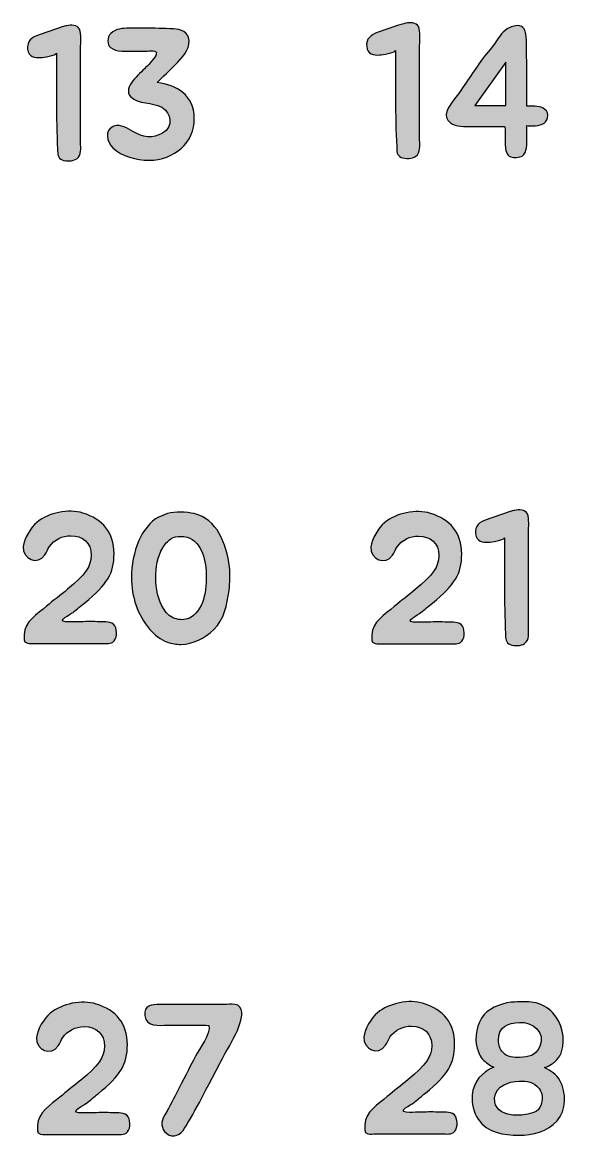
# Model space of a CAD drawing. Header units: millimetres. Extents: x 28 to 183, y 96 to 201.
# Drawn here: x 105.03 to 119.55, y 97.26 to 127.05 of the extents above; entities that cross this region are included whole.
import ezdxf

# ---------------------------------------------------------------- set-up
doc = ezdxf.new("R2010")
doc.units = ezdxf.units.MM
doc.header["$MEASUREMENT"] = 0
doc.layers.add('Layer 1', color=7, linetype='Continuous', lineweight=0)

# ---------------------------------------------------------------- blocks, each defined once
blk = doc.blocks.new('Block_0')
at = {"layer": 'Layer 1', "true_color": 0x010101, "transparency": 33554687}
h = blk.add_hatch(color=18, dxfattribs=at)
h.dxf.hatch_style = 2
edge = h.paths.add_edge_path()
edge.add_spline(control_points=[(106.219, 126.955), (106.318, 126.98), (106.501, 126.98), (106.555, 126.866), (106.61, 126.732), (106.585, 126.5), (106.585, 126.357), (106.585, 126.357), (106.585, 123.832), (106.585, 123.832), (106.585, 123.693), (106.62, 123.506), (106.481, 123.407), (106.387, 123.333), (106.204, 123.338), (106.096, 123.377), (105.977, 123.417), (105.972, 123.55), (105.972, 123.659), (105.928, 124.524), (105.943, 125.344), (105.943, 126.224), (105.923, 126.164), (105.582, 126.11), (105.527, 126.11), (105.354, 126.09), (105.192, 126.13), (105.172, 126.332), (105.147, 126.54), (105.285, 126.653), (105.478, 126.713), (105.686, 126.782), (105.888, 126.866), (106.096, 126.925), (106.14, 126.935), (106.18, 126.95), (106.219, 126.955)], knot_values=[0, 0, 0, 0, 1, 1, 1, 2, 2, 2, 3, 3, 3, 4, 4, 4, 5, 5, 5, 6, 6, 6, 7, 7, 7, 8, 8, 8, 9, 9, 9, 10, 10, 10, 11, 11, 11, 12, 12, 12, 12], degree=3, periodic=0)
h = blk.add_hatch(color=18, dxfattribs=at)
h.dxf.hatch_style = 2
edge = h.paths.add_edge_path()
edge.add_spline(control_points=[(107.315, 126.555), (107.32, 126.629), (107.335, 126.703), (107.389, 126.752), (107.538, 126.886), (107.696, 126.881), (107.888, 126.891), (108.036, 126.896), (108.145, 126.891), (108.293, 126.891), (108.526, 126.891), (108.817, 126.881), (109.059, 126.871), (109.257, 126.861), (109.47, 126.792), (109.48, 126.564), (109.494, 126.303), (109.277, 126.08), (109.119, 125.922), (108.976, 125.774), (108.768, 125.586), (108.625, 125.438), (109.143, 125.369), (109.618, 125.112), (109.618, 124.479), (109.618, 123.847), (109.104, 123.367), (108.397, 123.367), (108.091, 123.367), (107.676, 123.466), (107.448, 123.698), (107.29, 123.852), (107.201, 124.178), (107.468, 124.272), (107.666, 124.341), (107.834, 124.217), (107.992, 124.128), (108.234, 123.98), (108.511, 123.936), (108.768, 124.089), (109.065, 124.267), (109.015, 124.627), (108.748, 124.781), (108.496, 124.929), (108.121, 124.84), (107.918, 125.067), (107.696, 125.324), (108.165, 125.665), (108.318, 125.838), (108.417, 125.937), (108.58, 126.105), (108.605, 126.204), (108.645, 126.312), (108.417, 126.278), (108.338, 126.278), (108.338, 126.278), (108.007, 126.278), (108.007, 126.278), (107.829, 126.278), (107.528, 126.248), (107.38, 126.377), (107.335, 126.416), (107.315, 126.471), (107.315, 126.555)], knot_values=[0, 0, 0, 0, 1, 1, 1, 2, 2, 2, 3, 3, 3, 4, 4, 4, 5, 5, 5, 6, 6, 6, 7, 7, 7, 8, 8, 8, 9, 9, 9, 10, 10, 10, 11, 11, 11, 12, 12, 12, 13, 13, 13, 14, 14, 14, 15, 15, 15, 16, 16, 16, 17, 17, 17, 18, 18, 18, 19, 19, 19, 20, 20, 20, 21, 21, 21, 21], degree=3, periodic=0)
h = blk.add_hatch(color=18, dxfattribs=at)
h.dxf.hatch_style = 2
edge = h.paths.add_edge_path()
edge.add_spline(control_points=[(115.263, 127.022), (115.362, 127.047), (115.545, 127.047), (115.599, 126.933), (115.654, 126.799), (115.629, 126.567), (115.629, 126.424), (115.629, 126.424), (115.629, 123.899), (115.629, 123.899), (115.629, 123.76), (115.663, 123.573), (115.525, 123.474), (115.431, 123.4), (115.248, 123.405), (115.14, 123.444), (115.021, 123.484), (115.016, 123.617), (115.016, 123.726), (114.972, 124.591), (114.987, 125.411), (114.987, 126.291), (114.967, 126.231), (114.626, 126.177), (114.571, 126.177), (114.398, 126.157), (114.236, 126.197), (114.216, 126.399), (114.191, 126.607), (114.329, 126.72), (114.522, 126.78), (114.73, 126.849), (114.932, 126.933), (115.14, 126.992), (115.184, 127.002), (115.224, 127.017), (115.263, 127.022)], knot_values=[0, 0, 0, 0, 1, 1, 1, 2, 2, 2, 3, 3, 3, 4, 4, 4, 5, 5, 5, 6, 6, 6, 7, 7, 7, 8, 8, 8, 9, 9, 9, 10, 10, 10, 11, 11, 11, 12, 12, 12, 12], degree=3, periodic=0)
h = blk.add_hatch(color=18, dxfattribs=at)
h.dxf.hatch_style = 2
edge = h.paths.add_edge_path()
edge.add_spline(control_points=[(118.459, 126.735), (118.489, 126.508), (118.479, 126.261), (118.484, 126.029), (118.484, 125.762), (118.489, 125.495), (118.489, 125.228), (118.489, 125.228), (118.489, 124.808), (118.489, 124.808), (118.489, 124.808), (118.701, 124.808), (118.701, 124.808), (118.845, 124.808), (119.037, 124.744), (119.047, 124.571), (119.047, 124.363), (118.894, 124.299), (118.711, 124.289), (118.691, 124.289), (118.499, 124.274), (118.489, 124.294), (118.489, 124.294), (118.489, 123.958), (118.489, 123.958), (118.489, 123.815), (118.504, 123.573), (118.36, 123.479), (118.301, 123.439), (118.133, 123.434), (118.059, 123.454), (117.94, 123.493), (117.921, 123.652), (117.911, 123.76), (117.906, 123.805), (117.921, 124.269), (117.891, 124.269), (117.891, 124.269), (117.021, 124.269), (117.021, 124.269), (116.833, 124.269), (116.596, 124.25), (116.448, 124.363), (116.216, 124.541), (116.409, 124.803), (116.542, 124.976), (116.794, 125.312), (117.021, 125.668), (117.259, 126.009), (117.387, 126.187), (117.54, 126.345), (117.664, 126.523), (117.757, 126.661), (117.856, 126.824), (118.02, 126.903), (118.178, 126.977), (118.336, 126.987), (118.415, 126.874), (118.435, 126.844), (118.454, 126.79), (118.459, 126.735)], knot_values=[0, 0, 0, 0, 1, 1, 1, 2, 2, 2, 3, 3, 3, 4, 4, 4, 5, 5, 5, 6, 6, 6, 7, 7, 7, 8, 8, 8, 9, 9, 9, 10, 10, 10, 11, 11, 11, 12, 12, 12, 13, 13, 13, 14, 14, 14, 15, 15, 15, 16, 16, 16, 17, 17, 17, 18, 18, 18, 19, 19, 19, 20, 20, 20, 20], degree=3, periodic=0)
edge = h.paths.add_edge_path()
edge.add_spline(control_points=[(117.926, 125.984), (117.926, 125.984), (117.105, 124.828), (117.105, 124.828), (117.105, 124.828), (117.926, 124.828), (117.926, 124.828), (117.926, 124.828), (117.926, 125.984), (117.926, 125.984)], knot_values=[0, 0, 0, 0, 1, 1, 1, 2, 2, 2, 3, 3, 3, 3], degree=3, periodic=0)
edge.add_line((117.926, 125.984), (117.926, 125.984))
h = blk.add_hatch(color=18, dxfattribs=at)
h.dxf.hatch_style = 2
edge = h.paths.add_edge_path()
edge.add_spline(control_points=[(105.056, 113.058), (105.075, 113.275), (105.253, 113.567), (105.422, 113.705), (105.733, 113.962), (106.261, 114.076), (106.647, 113.952), (107.171, 113.789), (107.477, 113.433), (107.477, 112.87), (107.477, 112.336), (107.294, 112.05), (106.696, 111.56), (106.597, 111.476), (106.489, 111.388), (106.385, 111.303), (106.316, 111.249), (105.945, 111.071), (106.182, 111.051), (106.326, 111.041), (106.385, 111.051), (106.528, 111.051), (106.696, 111.051), (106.864, 111.066), (107.027, 111.051), (107.161, 111.041), (107.358, 111.076), (107.462, 110.987), (107.566, 110.898), (107.571, 110.636), (107.482, 110.542), (107.398, 110.444), (107.259, 110.473), (107.146, 110.473), (107.146, 110.473), (105.372, 110.473), (105.372, 110.473), (105.308, 110.473), (105.224, 110.458), (105.165, 110.478), (105.046, 110.508), (105.08, 110.617), (105.08, 110.715), (105.08, 111.051), (105.441, 111.269), (105.678, 111.467), (105.851, 111.62), (106.059, 111.768), (106.237, 111.921), (106.701, 112.307), (106.869, 112.524), (106.869, 112.826), (106.869, 113.157), (106.637, 113.349), (106.326, 113.349), (106.098, 113.349), (105.881, 113.245), (105.753, 113.058), (105.713, 112.988), (105.678, 112.905), (105.634, 112.84), (105.441, 112.534), (105.031, 112.741), (105.056, 113.058)], knot_values=[0, 0, 0, 0, 1, 1, 1, 2, 2, 2, 3, 3, 3, 4, 4, 4, 5, 5, 5, 6, 6, 6, 7, 7, 7, 8, 8, 8, 9, 9, 9, 10, 10, 10, 11, 11, 11, 12, 12, 12, 13, 13, 13, 14, 14, 14, 15, 15, 15, 16, 16, 16, 17, 17, 17, 18, 18, 18, 19, 19, 19, 20, 20, 20, 21, 21, 21, 21], degree=3, periodic=0)
h = blk.add_hatch(color=18, dxfattribs=at)
h.dxf.hatch_style = 2
edge = h.paths.add_edge_path()
edge.add_spline(control_points=[(108.899, 110.508), (108.721, 110.577), (108.558, 110.706), (108.424, 110.859), (108.108, 111.215), (107.94, 111.728), (107.94, 112.227), (107.94, 112.564), (108.009, 112.909), (108.138, 113.221), (108.232, 113.443), (108.454, 113.745), (108.662, 113.839), (108.736, 113.873), (108.82, 113.908), (108.899, 113.937), (109.111, 114.002), (109.398, 113.987), (109.615, 113.937), (110.218, 113.794), (110.48, 113.142), (110.554, 112.514), (110.579, 112.307), (110.569, 112.094), (110.544, 111.887), (110.495, 111.501), (110.416, 111.121), (110.139, 110.844), (109.892, 110.602), (109.591, 110.458), (109.26, 110.449), (109.141, 110.449), (109.018, 110.463), (108.899, 110.508)], knot_values=[0, 0, 0, 0, 1, 1, 1, 2, 2, 2, 3, 3, 3, 4, 4, 4, 5, 5, 5, 6, 6, 6, 7, 7, 7, 8, 8, 8, 9, 9, 9, 10, 10, 10, 11, 11, 11, 11], degree=3, periodic=0)
edge = h.paths.add_edge_path()
edge.add_spline(control_points=[(108.993, 113.265), (108.904, 113.206), (108.83, 113.117), (108.775, 113.023), (108.637, 112.786), (108.592, 112.504), (108.592, 112.232), (108.592, 111.951), (108.647, 111.625), (108.81, 111.378), (108.889, 111.259), (108.998, 111.165), (109.141, 111.126), (109.275, 111.091), (109.413, 111.101), (109.531, 111.175), (109.912, 111.407), (109.961, 112.02), (109.932, 112.42), (109.902, 112.816), (109.744, 113.344), (109.255, 113.33), (109.166, 113.33), (109.072, 113.315), (108.993, 113.265)], knot_values=[0, 0, 0, 0, 1, 1, 1, 2, 2, 2, 3, 3, 3, 4, 4, 4, 5, 5, 5, 6, 6, 6, 7, 7, 7, 8, 8, 8, 8], degree=3, periodic=0)
edge.add_line((108.993, 113.265), (108.993, 113.265))
h = blk.add_hatch(color=18, dxfattribs=at)
h.dxf.hatch_style = 2
edge = h.paths.add_edge_path()
edge.add_spline(control_points=[(114.329, 113.049), (114.349, 113.266), (114.527, 113.558), (114.695, 113.696), (115.006, 113.953), (115.535, 114.067), (115.921, 113.943), (116.444, 113.78), (116.751, 113.424), (116.751, 112.861), (116.751, 112.328), (116.568, 112.041), (115.97, 111.552), (115.871, 111.468), (115.762, 111.379), (115.659, 111.295), (115.59, 111.24), (115.219, 111.062), (115.456, 111.043), (115.599, 111.033), (115.659, 111.043), (115.802, 111.043), (115.97, 111.043), (116.138, 111.058), (116.301, 111.043), (116.435, 111.033), (116.632, 111.067), (116.736, 110.978), (116.84, 110.89), (116.845, 110.628), (116.756, 110.534), (116.672, 110.435), (116.533, 110.464), (116.42, 110.464), (116.42, 110.464), (114.646, 110.464), (114.646, 110.464), (114.581, 110.464), (114.497, 110.45), (114.438, 110.469), (114.319, 110.499), (114.354, 110.608), (114.354, 110.707), (114.354, 111.043), (114.715, 111.26), (114.952, 111.458), (115.125, 111.611), (115.333, 111.759), (115.51, 111.912), (115.975, 112.298), (116.143, 112.515), (116.143, 112.817), (116.143, 113.148), (115.911, 113.34), (115.599, 113.34), (115.372, 113.34), (115.155, 113.237), (115.026, 113.049), (114.987, 112.98), (114.952, 112.896), (114.907, 112.832), (114.715, 112.525), (114.305, 112.733), (114.329, 113.049)], knot_values=[0, 0, 0, 0, 1, 1, 1, 2, 2, 2, 3, 3, 3, 4, 4, 4, 5, 5, 5, 6, 6, 6, 7, 7, 7, 8, 8, 8, 9, 9, 9, 10, 10, 10, 11, 11, 11, 12, 12, 12, 13, 13, 13, 14, 14, 14, 15, 15, 15, 16, 16, 16, 17, 17, 17, 18, 18, 18, 19, 19, 19, 20, 20, 20, 21, 21, 21, 21], degree=3, periodic=0)
h = blk.add_hatch(color=18, dxfattribs=at)
h.dxf.hatch_style = 2
edge = h.paths.add_edge_path()
edge.add_spline(control_points=[(118.167, 114.022), (118.266, 114.047), (118.449, 114.047), (118.503, 113.933), (118.558, 113.8), (118.533, 113.568), (118.533, 113.424), (118.533, 113.424), (118.533, 110.899), (118.533, 110.899), (118.533, 110.761), (118.568, 110.573), (118.429, 110.474), (118.336, 110.4), (118.153, 110.405), (118.044, 110.445), (117.925, 110.484), (117.92, 110.618), (117.92, 110.726), (117.876, 111.591), (117.891, 112.411), (117.891, 113.291), (117.871, 113.232), (117.53, 113.177), (117.476, 113.177), (117.303, 113.158), (117.14, 113.197), (117.12, 113.4), (117.095, 113.607), (117.234, 113.721), (117.426, 113.78), (117.634, 113.849), (117.836, 113.933), (118.044, 113.993), (118.089, 114.003), (118.128, 114.018), (118.167, 114.022)], knot_values=[0, 0, 0, 0, 1, 1, 1, 2, 2, 2, 3, 3, 3, 4, 4, 4, 5, 5, 5, 6, 6, 6, 7, 7, 7, 8, 8, 8, 9, 9, 9, 10, 10, 10, 11, 11, 11, 12, 12, 12, 12], degree=3, periodic=0)
h = blk.add_hatch(color=18, dxfattribs=at)
h.dxf.hatch_style = 2
edge = h.paths.add_edge_path()
edge.add_spline(control_points=[(114.141, 99.972), (114.161, 100.19), (114.339, 100.481), (114.507, 100.62), (114.818, 100.877), (115.347, 100.99), (115.732, 100.867), (116.256, 100.704), (116.563, 100.348), (116.563, 99.785), (116.563, 99.251), (116.38, 98.964), (115.782, 98.475), (115.683, 98.391), (115.574, 98.302), (115.47, 98.218), (115.401, 98.164), (115.031, 97.986), (115.268, 97.966), (115.411, 97.956), (115.47, 97.966), (115.614, 97.966), (115.782, 97.966), (115.95, 97.981), (116.113, 97.966), (116.246, 97.956), (116.444, 97.991), (116.548, 97.902), (116.651, 97.813), (116.656, 97.551), (116.567, 97.457), (116.483, 97.358), (116.345, 97.388), (116.232, 97.388), (116.232, 97.388), (114.457, 97.388), (114.457, 97.388), (114.393, 97.388), (114.309, 97.373), (114.25, 97.393), (114.131, 97.422), (114.166, 97.531), (114.166, 97.63), (114.166, 97.966), (114.527, 98.183), (114.764, 98.381), (114.937, 98.534), (115.144, 98.682), (115.322, 98.836), (115.787, 99.221), (115.955, 99.439), (115.955, 99.74), (115.955, 100.071), (115.722, 100.264), (115.411, 100.264), (115.184, 100.264), (114.966, 100.16), (114.838, 99.972), (114.798, 99.903), (114.764, 99.819), (114.719, 99.755), (114.527, 99.448), (114.116, 99.656), (114.141, 99.972)], knot_values=[0, 0, 0, 0, 1, 1, 1, 2, 2, 2, 3, 3, 3, 4, 4, 4, 5, 5, 5, 6, 6, 6, 7, 7, 7, 8, 8, 8, 9, 9, 9, 10, 10, 10, 11, 11, 11, 12, 12, 12, 13, 13, 13, 14, 14, 14, 15, 15, 15, 16, 16, 16, 17, 17, 17, 18, 18, 18, 19, 19, 19, 20, 20, 20, 21, 21, 21, 21], degree=3, periodic=0)
h = blk.add_hatch(color=18, dxfattribs=at)
h.dxf.hatch_style = 2
edge = h.paths.add_edge_path()
edge.add_spline(control_points=[(105.41, 99.958), (105.43, 100.175), (105.608, 100.467), (105.776, 100.605), (106.087, 100.862), (106.616, 100.976), (107.002, 100.852), (107.525, 100.689), (107.832, 100.333), (107.832, 99.77), (107.832, 99.236), (107.649, 98.95), (107.051, 98.46), (106.952, 98.376), (106.844, 98.288), (106.74, 98.203), (106.671, 98.149), (106.3, 97.971), (106.537, 97.951), (106.68, 97.941), (106.74, 97.951), (106.883, 97.951), (107.051, 97.951), (107.219, 97.966), (107.382, 97.951), (107.516, 97.941), (107.713, 97.976), (107.817, 97.887), (107.921, 97.798), (107.926, 97.536), (107.837, 97.442), (107.753, 97.344), (107.614, 97.373), (107.501, 97.373), (107.501, 97.373), (105.727, 97.373), (105.727, 97.373), (105.663, 97.373), (105.578, 97.358), (105.519, 97.378), (105.4, 97.408), (105.435, 97.517), (105.435, 97.615), (105.435, 97.951), (105.796, 98.169), (106.033, 98.367), (106.206, 98.52), (106.414, 98.668), (106.591, 98.821), (107.056, 99.206), (107.224, 99.424), (107.224, 99.725), (107.224, 100.057), (106.992, 100.249), (106.68, 100.249), (106.453, 100.249), (106.236, 100.145), (106.107, 99.958), (106.068, 99.888), (106.033, 99.805), (105.988, 99.74), (105.796, 99.434), (105.386, 99.641), (105.41, 99.958)], knot_values=[0, 0, 0, 0, 1, 1, 1, 2, 2, 2, 3, 3, 3, 4, 4, 4, 5, 5, 5, 6, 6, 6, 7, 7, 7, 8, 8, 8, 9, 9, 9, 10, 10, 10, 11, 11, 11, 12, 12, 12, 13, 13, 13, 14, 14, 14, 15, 15, 15, 16, 16, 16, 17, 17, 17, 18, 18, 18, 19, 19, 19, 20, 20, 20, 21, 21, 21, 21], degree=3, periodic=0)
h = blk.add_hatch(color=18, dxfattribs=at)
h.dxf.hatch_style = 2
edge = h.paths.add_edge_path()
edge.add_spline(control_points=[(108.695, 100.842), (108.695, 100.842), (110.484, 100.842), (110.484, 100.842), (110.573, 100.842), (110.691, 100.862), (110.775, 100.818), (111.131, 100.615), (110.518, 99.686), (110.41, 99.473), (110.202, 99.083), (110.069, 98.826), (109.861, 98.436), (109.728, 98.169), (109.55, 97.858), (109.397, 97.601), (109.303, 97.437), (109.16, 97.26), (108.932, 97.363), (108.759, 97.457), (108.71, 97.66), (108.789, 97.813), (108.913, 98.035), (109.031, 98.268), (109.15, 98.49), (109.328, 98.826), (109.471, 99.127), (109.649, 99.459), (109.757, 99.656), (110.054, 100.052), (110.01, 100.279), (109.777, 100.299), (109.609, 100.289), (109.387, 100.289), (109.387, 100.289), (108.907, 100.289), (108.907, 100.289), (108.675, 100.289), (108.335, 100.22), (108.3, 100.546), (108.285, 100.684), (108.329, 100.758), (108.403, 100.798), (108.483, 100.837), (108.586, 100.842), (108.695, 100.842)], knot_values=[0, 0, 0, 0, 1, 1, 1, 2, 2, 2, 3, 3, 3, 4, 4, 4, 5, 5, 5, 6, 6, 6, 7, 7, 7, 8, 8, 8, 9, 9, 9, 10, 10, 10, 11, 11, 11, 12, 12, 12, 13, 13, 13, 14, 14, 14, 15, 15, 15, 15], degree=3, periodic=0)
h = blk.add_hatch(color=18, dxfattribs=at)
h.dxf.hatch_style = 2
edge = h.paths.add_edge_path()
edge.add_spline(control_points=[(117.189, 97.778), (117.065, 97.966), (117.016, 98.198), (117.03, 98.426), (117.06, 98.781), (117.292, 99.033), (117.604, 99.167), (117.549, 99.167), (117.357, 99.33), (117.322, 99.36), (117.243, 99.443), (117.199, 99.567), (117.164, 99.676), (117.08, 99.972), (117.149, 100.328), (117.352, 100.57), (117.52, 100.778), (117.915, 100.901), (118.167, 100.906), (118.335, 100.906), (118.503, 100.921), (118.666, 100.896), (118.869, 100.862), (119.047, 100.758), (119.18, 100.615), (119.442, 100.328), (119.516, 99.947), (119.417, 99.577), (119.383, 99.473), (119.314, 99.384), (119.229, 99.305), (119.195, 99.275), (119.012, 99.152), (118.963, 99.162), (119.121, 99.063), (119.279, 98.989), (119.368, 98.816), (119.551, 98.48), (119.551, 98.025), (119.294, 97.734), (119.042, 97.447), (118.637, 97.353), (118.276, 97.353), (117.886, 97.353), (117.416, 97.417), (117.189, 97.778)], knot_values=[0, 0, 0, 0, 1, 1, 1, 2, 2, 2, 3, 3, 3, 4, 4, 4, 5, 5, 5, 6, 6, 6, 7, 7, 7, 8, 8, 8, 9, 9, 9, 10, 10, 10, 11, 11, 11, 12, 12, 12, 13, 13, 13, 14, 14, 14, 15, 15, 15, 15], degree=3, periodic=0)
edge = h.paths.add_edge_path()
edge.add_spline(control_points=[(117.629, 98.337), (117.604, 98.075), (117.841, 97.922), (118.068, 97.897), (118.192, 97.877), (118.325, 97.877), (118.449, 97.902), (118.631, 97.941), (118.785, 97.951), (118.859, 98.149), (118.918, 98.287), (118.913, 98.49), (118.814, 98.599), (118.671, 98.771), (118.498, 98.806), (118.285, 98.796), (117.994, 98.781), (117.668, 98.682), (117.629, 98.337)], knot_values=[0, 0, 0, 0, 1, 1, 1, 2, 2, 2, 3, 3, 3, 4, 4, 4, 5, 5, 5, 6, 6, 6, 6], degree=3, periodic=0)
edge.add_line((117.629, 98.337), (117.629, 98.337))
edge = h.paths.add_edge_path()
edge.add_spline(control_points=[(117.732, 99.883), (117.737, 99.76), (117.762, 99.651), (117.856, 99.557), (117.969, 99.429), (118.137, 99.424), (118.295, 99.429), (118.538, 99.429), (118.725, 99.478), (118.834, 99.715), (119.002, 100.101), (118.637, 100.387), (118.291, 100.363), (117.984, 100.343), (117.717, 100.239), (117.732, 99.883)], knot_values=[0, 0, 0, 0, 1, 1, 1, 2, 2, 2, 3, 3, 3, 4, 4, 4, 5, 5, 5, 5], degree=3, periodic=0)
edge.add_line((117.732, 99.883), (117.732, 99.883))
at = {"layer": 'Layer 1', "color": 18, "lineweight": 25, "true_color": 0x010101}
blk.add_lwpolyline([(117.926, 125.984), (117.105, 124.828), (117.926, 124.828)], close=True, dxfattribs=at)
for points, knots in [([(106.219, 126.955), (106.318, 126.98), (106.501, 126.98), (106.555, 126.866), (106.61, 126.732), (106.585, 126.5), (106.585, 126.357), (106.585, 126.357), (106.585, 123.832), (106.585, 123.832), (106.585, 123.693), (106.62, 123.506), (106.481, 123.407), (106.387, 123.333), (106.204, 123.338), (106.096, 123.377), (105.977, 123.417), (105.972, 123.55), (105.972, 123.659), (105.928, 124.524), (105.943, 125.344), (105.943, 126.224), (105.923, 126.164), (105.582, 126.11), (105.527, 126.11), (105.354, 126.09), (105.192, 126.13), (105.172, 126.332), (105.147, 126.54), (105.285, 126.653), (105.478, 126.713), (105.686, 126.782), (105.888, 126.866), (106.096, 126.925), (106.14, 126.935), (106.18, 126.95), (106.219, 126.955)], [0, 0, 0, 0, 1, 1, 1, 2, 2, 2, 3, 3, 3, 4, 4, 4, 5, 5, 5, 6, 6, 6, 7, 7, 7, 8, 8, 8, 9, 9, 9, 10, 10, 10, 11, 11, 11, 12, 12, 12, 12]), ([(107.315, 126.555), (107.32, 126.629), (107.335, 126.703), (107.389, 126.752), (107.538, 126.886), (107.696, 126.881), (107.888, 126.891), (108.036, 126.896), (108.145, 126.891), (108.293, 126.891), (108.526, 126.891), (108.817, 126.881), (109.059, 126.871), (109.257, 126.861), (109.47, 126.792), (109.48, 126.564), (109.494, 126.303), (109.277, 126.08), (109.119, 125.922), (108.976, 125.774), (108.768, 125.586), (108.625, 125.438), (109.143, 125.369), (109.618, 125.112), (109.618, 124.479), (109.618, 123.847), (109.104, 123.367), (108.397, 123.367), (108.091, 123.367), (107.676, 123.466), (107.448, 123.698), (107.29, 123.852), (107.201, 124.178), (107.468, 124.272), (107.666, 124.341), (107.834, 124.217), (107.992, 124.128), (108.234, 123.98), (108.511, 123.936), (108.768, 124.089), (109.065, 124.267), (109.015, 124.627), (108.748, 124.781), (108.496, 124.929), (108.121, 124.84), (107.918, 125.067), (107.696, 125.324), (108.165, 125.665), (108.318, 125.838), (108.417, 125.937), (108.58, 126.105), (108.605, 126.204), (108.645, 126.312), (108.417, 126.278), (108.338, 126.278), (108.338, 126.278), (108.007, 126.278), (108.007, 126.278), (107.829, 126.278), (107.528, 126.248), (107.38, 126.377), (107.335, 126.416), (107.315, 126.471), (107.315, 126.555)], [0, 0, 0, 0, 1, 1, 1, 2, 2, 2, 3, 3, 3, 4, 4, 4, 5, 5, 5, 6, 6, 6, 7, 7, 7, 8, 8, 8, 9, 9, 9, 10, 10, 10, 11, 11, 11, 12, 12, 12, 13, 13, 13, 14, 14, 14, 15, 15, 15, 16, 16, 16, 17, 17, 17, 18, 18, 18, 19, 19, 19, 20, 20, 20, 21, 21, 21, 21]), ([(115.263, 127.022), (115.362, 127.047), (115.545, 127.047), (115.599, 126.933), (115.654, 126.799), (115.629, 126.567), (115.629, 126.424), (115.629, 126.424), (115.629, 123.899), (115.629, 123.899), (115.629, 123.76), (115.663, 123.573), (115.525, 123.474), (115.431, 123.4), (115.248, 123.405), (115.14, 123.444), (115.021, 123.484), (115.016, 123.617), (115.016, 123.726), (114.972, 124.591), (114.987, 125.411), (114.987, 126.291), (114.967, 126.231), (114.626, 126.177), (114.571, 126.177), (114.398, 126.157), (114.236, 126.197), (114.216, 126.399), (114.191, 126.607), (114.329, 126.72), (114.522, 126.78), (114.73, 126.849), (114.932, 126.933), (115.14, 126.992), (115.184, 127.002), (115.224, 127.017), (115.263, 127.022)], [0, 0, 0, 0, 1, 1, 1, 2, 2, 2, 3, 3, 3, 4, 4, 4, 5, 5, 5, 6, 6, 6, 7, 7, 7, 8, 8, 8, 9, 9, 9, 10, 10, 10, 11, 11, 11, 12, 12, 12, 12]), ([(118.459, 126.735), (118.489, 126.508), (118.479, 126.261), (118.484, 126.029), (118.484, 125.762), (118.489, 125.495), (118.489, 125.228), (118.489, 125.228), (118.489, 124.808), (118.489, 124.808), (118.489, 124.808), (118.701, 124.808), (118.701, 124.808), (118.845, 124.808), (119.037, 124.744), (119.047, 124.571), (119.047, 124.363), (118.894, 124.299), (118.711, 124.289), (118.691, 124.289), (118.499, 124.274), (118.489, 124.294), (118.489, 124.294), (118.489, 123.958), (118.489, 123.958), (118.489, 123.815), (118.504, 123.573), (118.36, 123.479), (118.301, 123.439), (118.133, 123.434), (118.059, 123.454), (117.94, 123.493), (117.921, 123.652), (117.911, 123.76), (117.906, 123.805), (117.921, 124.269), (117.891, 124.269), (117.891, 124.269), (117.021, 124.269), (117.021, 124.269), (116.833, 124.269), (116.596, 124.25), (116.448, 124.363), (116.216, 124.541), (116.409, 124.803), (116.542, 124.976), (116.794, 125.312), (117.021, 125.668), (117.259, 126.009), (117.387, 126.187), (117.54, 126.345), (117.664, 126.523), (117.757, 126.661), (117.856, 126.824), (118.02, 126.903), (118.178, 126.977), (118.336, 126.987), (118.415, 126.874), (118.435, 126.844), (118.454, 126.79), (118.459, 126.735)], [0, 0, 0, 0, 1, 1, 1, 2, 2, 2, 3, 3, 3, 4, 4, 4, 5, 5, 5, 6, 6, 6, 7, 7, 7, 8, 8, 8, 9, 9, 9, 10, 10, 10, 11, 11, 11, 12, 12, 12, 13, 13, 13, 14, 14, 14, 15, 15, 15, 16, 16, 16, 17, 17, 17, 18, 18, 18, 19, 19, 19, 20, 20, 20, 20]), ([(105.056, 113.058), (105.075, 113.275), (105.253, 113.567), (105.422, 113.705), (105.733, 113.962), (106.261, 114.076), (106.647, 113.952), (107.171, 113.789), (107.477, 113.433), (107.477, 112.87), (107.477, 112.336), (107.294, 112.05), (106.696, 111.56), (106.597, 111.476), (106.489, 111.388), (106.385, 111.303), (106.316, 111.249), (105.945, 111.071), (106.182, 111.051), (106.326, 111.041), (106.385, 111.051), (106.528, 111.051), (106.696, 111.051), (106.864, 111.066), (107.027, 111.051), (107.161, 111.041), (107.358, 111.076), (107.462, 110.987), (107.566, 110.898), (107.571, 110.636), (107.482, 110.542), (107.398, 110.444), (107.259, 110.473), (107.146, 110.473), (107.146, 110.473), (105.372, 110.473), (105.372, 110.473), (105.308, 110.473), (105.224, 110.458), (105.165, 110.478), (105.046, 110.508), (105.08, 110.617), (105.08, 110.715), (105.08, 111.051), (105.441, 111.269), (105.678, 111.467), (105.851, 111.62), (106.059, 111.768), (106.237, 111.921), (106.701, 112.307), (106.869, 112.524), (106.869, 112.826), (106.869, 113.157), (106.637, 113.349), (106.326, 113.349), (106.098, 113.349), (105.881, 113.245), (105.753, 113.058), (105.713, 112.988), (105.678, 112.905), (105.634, 112.84), (105.441, 112.534), (105.031, 112.741), (105.056, 113.058)], [0, 0, 0, 0, 1, 1, 1, 2, 2, 2, 3, 3, 3, 4, 4, 4, 5, 5, 5, 6, 6, 6, 7, 7, 7, 8, 8, 8, 9, 9, 9, 10, 10, 10, 11, 11, 11, 12, 12, 12, 13, 13, 13, 14, 14, 14, 15, 15, 15, 16, 16, 16, 17, 17, 17, 18, 18, 18, 19, 19, 19, 20, 20, 20, 21, 21, 21, 21]), ([(108.899, 110.508), (108.721, 110.577), (108.558, 110.706), (108.424, 110.859), (108.108, 111.215), (107.94, 111.728), (107.94, 112.227), (107.94, 112.564), (108.009, 112.909), (108.138, 113.221), (108.232, 113.443), (108.454, 113.745), (108.662, 113.839), (108.736, 113.873), (108.82, 113.908), (108.899, 113.937), (109.111, 114.002), (109.398, 113.987), (109.615, 113.937), (110.218, 113.794), (110.48, 113.142), (110.554, 112.514), (110.579, 112.307), (110.569, 112.094), (110.544, 111.887), (110.495, 111.501), (110.416, 111.121), (110.139, 110.844), (109.892, 110.602), (109.591, 110.458), (109.26, 110.449), (109.141, 110.449), (109.018, 110.463), (108.899, 110.508)], [0, 0, 0, 0, 1, 1, 1, 2, 2, 2, 3, 3, 3, 4, 4, 4, 5, 5, 5, 6, 6, 6, 7, 7, 7, 8, 8, 8, 9, 9, 9, 10, 10, 10, 11, 11, 11, 11]), ([(114.329, 113.049), (114.349, 113.266), (114.527, 113.558), (114.695, 113.696), (115.006, 113.953), (115.535, 114.067), (115.921, 113.943), (116.444, 113.78), (116.751, 113.424), (116.751, 112.861), (116.751, 112.328), (116.568, 112.041), (115.97, 111.552), (115.871, 111.468), (115.762, 111.379), (115.659, 111.295), (115.59, 111.24), (115.219, 111.062), (115.456, 111.043), (115.599, 111.033), (115.659, 111.043), (115.802, 111.043), (115.97, 111.043), (116.138, 111.058), (116.301, 111.043), (116.435, 111.033), (116.632, 111.067), (116.736, 110.978), (116.84, 110.89), (116.845, 110.628), (116.756, 110.534), (116.672, 110.435), (116.533, 110.464), (116.42, 110.464), (116.42, 110.464), (114.646, 110.464), (114.646, 110.464), (114.581, 110.464), (114.497, 110.45), (114.438, 110.469), (114.319, 110.499), (114.354, 110.608), (114.354, 110.707), (114.354, 111.043), (114.715, 111.26), (114.952, 111.458), (115.125, 111.611), (115.333, 111.759), (115.51, 111.912), (115.975, 112.298), (116.143, 112.515), (116.143, 112.817), (116.143, 113.148), (115.911, 113.34), (115.599, 113.34), (115.372, 113.34), (115.155, 113.237), (115.026, 113.049), (114.987, 112.98), (114.952, 112.896), (114.907, 112.832), (114.715, 112.525), (114.305, 112.733), (114.329, 113.049)], [0, 0, 0, 0, 1, 1, 1, 2, 2, 2, 3, 3, 3, 4, 4, 4, 5, 5, 5, 6, 6, 6, 7, 7, 7, 8, 8, 8, 9, 9, 9, 10, 10, 10, 11, 11, 11, 12, 12, 12, 13, 13, 13, 14, 14, 14, 15, 15, 15, 16, 16, 16, 17, 17, 17, 18, 18, 18, 19, 19, 19, 20, 20, 20, 21, 21, 21, 21]), ([(118.167, 114.022), (118.266, 114.047), (118.449, 114.047), (118.503, 113.933), (118.558, 113.8), (118.533, 113.568), (118.533, 113.424), (118.533, 113.424), (118.533, 110.899), (118.533, 110.899), (118.533, 110.761), (118.568, 110.573), (118.429, 110.474), (118.336, 110.4), (118.153, 110.405), (118.044, 110.445), (117.925, 110.484), (117.92, 110.618), (117.92, 110.726), (117.876, 111.591), (117.891, 112.411), (117.891, 113.291), (117.871, 113.232), (117.53, 113.177), (117.476, 113.177), (117.303, 113.158), (117.14, 113.197), (117.12, 113.4), (117.095, 113.607), (117.234, 113.721), (117.426, 113.78), (117.634, 113.849), (117.836, 113.933), (118.044, 113.993), (118.089, 114.003), (118.128, 114.018), (118.167, 114.022)], [0, 0, 0, 0, 1, 1, 1, 2, 2, 2, 3, 3, 3, 4, 4, 4, 5, 5, 5, 6, 6, 6, 7, 7, 7, 8, 8, 8, 9, 9, 9, 10, 10, 10, 11, 11, 11, 12, 12, 12, 12]), ([(108.993, 113.265), (108.904, 113.206), (108.83, 113.117), (108.775, 113.023), (108.637, 112.786), (108.592, 112.504), (108.592, 112.232), (108.592, 111.951), (108.647, 111.625), (108.81, 111.378), (108.889, 111.259), (108.998, 111.165), (109.141, 111.126), (109.275, 111.091), (109.413, 111.101), (109.531, 111.175), (109.912, 111.407), (109.961, 112.02), (109.932, 112.42), (109.902, 112.816), (109.744, 113.344), (109.255, 113.33), (109.166, 113.33), (109.072, 113.315), (108.993, 113.265)], [0, 0, 0, 0, 1, 1, 1, 2, 2, 2, 3, 3, 3, 4, 4, 4, 5, 5, 5, 6, 6, 6, 7, 7, 7, 8, 8, 8, 8]), ([(114.141, 99.972), (114.161, 100.19), (114.339, 100.481), (114.507, 100.62), (114.818, 100.877), (115.347, 100.99), (115.732, 100.867), (116.256, 100.704), (116.563, 100.348), (116.563, 99.785), (116.563, 99.251), (116.38, 98.964), (115.782, 98.475), (115.683, 98.391), (115.574, 98.302), (115.47, 98.218), (115.401, 98.164), (115.031, 97.986), (115.268, 97.966), (115.411, 97.956), (115.47, 97.966), (115.614, 97.966), (115.782, 97.966), (115.95, 97.981), (116.113, 97.966), (116.246, 97.956), (116.444, 97.991), (116.548, 97.902), (116.651, 97.813), (116.656, 97.551), (116.567, 97.457), (116.483, 97.358), (116.345, 97.388), (116.232, 97.388), (116.232, 97.388), (114.457, 97.388), (114.457, 97.388), (114.393, 97.388), (114.309, 97.373), (114.25, 97.393), (114.131, 97.422), (114.166, 97.531), (114.166, 97.63), (114.166, 97.966), (114.527, 98.183), (114.764, 98.381), (114.937, 98.534), (115.144, 98.682), (115.322, 98.836), (115.787, 99.221), (115.955, 99.439), (115.955, 99.74), (115.955, 100.071), (115.722, 100.264), (115.411, 100.264), (115.184, 100.264), (114.966, 100.16), (114.838, 99.972), (114.798, 99.903), (114.764, 99.819), (114.719, 99.755), (114.527, 99.448), (114.116, 99.656), (114.141, 99.972)], [0, 0, 0, 0, 1, 1, 1, 2, 2, 2, 3, 3, 3, 4, 4, 4, 5, 5, 5, 6, 6, 6, 7, 7, 7, 8, 8, 8, 9, 9, 9, 10, 10, 10, 11, 11, 11, 12, 12, 12, 13, 13, 13, 14, 14, 14, 15, 15, 15, 16, 16, 16, 17, 17, 17, 18, 18, 18, 19, 19, 19, 20, 20, 20, 21, 21, 21, 21]), ([(105.41, 99.958), (105.43, 100.175), (105.608, 100.467), (105.776, 100.605), (106.087, 100.862), (106.616, 100.976), (107.002, 100.852), (107.525, 100.689), (107.832, 100.333), (107.832, 99.77), (107.832, 99.236), (107.649, 98.95), (107.051, 98.46), (106.952, 98.376), (106.844, 98.288), (106.74, 98.203), (106.671, 98.149), (106.3, 97.971), (106.537, 97.951), (106.68, 97.941), (106.74, 97.951), (106.883, 97.951), (107.051, 97.951), (107.219, 97.966), (107.382, 97.951), (107.516, 97.941), (107.713, 97.976), (107.817, 97.887), (107.921, 97.798), (107.926, 97.536), (107.837, 97.442), (107.753, 97.344), (107.614, 97.373), (107.501, 97.373), (107.501, 97.373), (105.727, 97.373), (105.727, 97.373), (105.663, 97.373), (105.578, 97.358), (105.519, 97.378), (105.4, 97.408), (105.435, 97.517), (105.435, 97.615), (105.435, 97.951), (105.796, 98.169), (106.033, 98.367), (106.206, 98.52), (106.414, 98.668), (106.591, 98.821), (107.056, 99.206), (107.224, 99.424), (107.224, 99.725), (107.224, 100.057), (106.992, 100.249), (106.68, 100.249), (106.453, 100.249), (106.236, 100.145), (106.107, 99.958), (106.068, 99.888), (106.033, 99.805), (105.988, 99.74), (105.796, 99.434), (105.386, 99.641), (105.41, 99.958)], [0, 0, 0, 0, 1, 1, 1, 2, 2, 2, 3, 3, 3, 4, 4, 4, 5, 5, 5, 6, 6, 6, 7, 7, 7, 8, 8, 8, 9, 9, 9, 10, 10, 10, 11, 11, 11, 12, 12, 12, 13, 13, 13, 14, 14, 14, 15, 15, 15, 16, 16, 16, 17, 17, 17, 18, 18, 18, 19, 19, 19, 20, 20, 20, 21, 21, 21, 21]), ([(108.695, 100.842), (108.695, 100.842), (110.484, 100.842), (110.484, 100.842), (110.573, 100.842), (110.691, 100.862), (110.775, 100.818), (111.131, 100.615), (110.518, 99.686), (110.41, 99.473), (110.202, 99.083), (110.069, 98.826), (109.861, 98.436), (109.728, 98.169), (109.55, 97.858), (109.397, 97.601), (109.303, 97.437), (109.16, 97.26), (108.932, 97.363), (108.759, 97.457), (108.71, 97.66), (108.789, 97.813), (108.913, 98.035), (109.031, 98.268), (109.15, 98.49), (109.328, 98.826), (109.471, 99.127), (109.649, 99.459), (109.757, 99.656), (110.054, 100.052), (110.01, 100.279), (109.777, 100.299), (109.609, 100.289), (109.387, 100.289), (109.387, 100.289), (108.907, 100.289), (108.907, 100.289), (108.675, 100.289), (108.335, 100.22), (108.3, 100.546), (108.285, 100.684), (108.329, 100.758), (108.403, 100.798), (108.483, 100.837), (108.586, 100.842), (108.695, 100.842)], [0, 0, 0, 0, 1, 1, 1, 2, 2, 2, 3, 3, 3, 4, 4, 4, 5, 5, 5, 6, 6, 6, 7, 7, 7, 8, 8, 8, 9, 9, 9, 10, 10, 10, 11, 11, 11, 12, 12, 12, 13, 13, 13, 14, 14, 14, 15, 15, 15, 15]), ([(117.189, 97.778), (117.065, 97.966), (117.016, 98.198), (117.03, 98.426), (117.06, 98.781), (117.292, 99.033), (117.604, 99.167), (117.549, 99.167), (117.357, 99.33), (117.322, 99.36), (117.243, 99.443), (117.199, 99.567), (117.164, 99.676), (117.08, 99.972), (117.149, 100.328), (117.352, 100.57), (117.52, 100.778), (117.915, 100.901), (118.167, 100.906), (118.335, 100.906), (118.503, 100.921), (118.666, 100.896), (118.869, 100.862), (119.047, 100.758), (119.18, 100.615), (119.442, 100.328), (119.516, 99.947), (119.417, 99.577), (119.383, 99.473), (119.314, 99.384), (119.229, 99.305), (119.195, 99.275), (119.012, 99.152), (118.963, 99.162), (119.121, 99.063), (119.279, 98.989), (119.368, 98.816), (119.551, 98.48), (119.551, 98.025), (119.294, 97.734), (119.042, 97.447), (118.637, 97.353), (118.276, 97.353), (117.886, 97.353), (117.416, 97.417), (117.189, 97.778)], [0, 0, 0, 0, 1, 1, 1, 2, 2, 2, 3, 3, 3, 4, 4, 4, 5, 5, 5, 6, 6, 6, 7, 7, 7, 8, 8, 8, 9, 9, 9, 10, 10, 10, 11, 11, 11, 12, 12, 12, 13, 13, 13, 14, 14, 14, 15, 15, 15, 15]), ([(117.732, 99.883), (117.737, 99.76), (117.762, 99.651), (117.856, 99.557), (117.969, 99.429), (118.137, 99.424), (118.295, 99.429), (118.538, 99.429), (118.725, 99.478), (118.834, 99.715), (119.002, 100.101), (118.637, 100.387), (118.291, 100.363), (117.984, 100.343), (117.717, 100.239), (117.732, 99.883)], [0, 0, 0, 0, 1, 1, 1, 2, 2, 2, 3, 3, 3, 4, 4, 4, 5, 5, 5, 5]), ([(117.629, 98.337), (117.604, 98.075), (117.841, 97.922), (118.068, 97.897), (118.192, 97.877), (118.325, 97.877), (118.449, 97.902), (118.631, 97.941), (118.785, 97.951), (118.859, 98.149), (118.918, 98.287), (118.913, 98.49), (118.814, 98.599), (118.671, 98.771), (118.498, 98.806), (118.285, 98.796), (117.994, 98.781), (117.668, 98.682), (117.629, 98.337)], [0, 0, 0, 0, 1, 1, 1, 2, 2, 2, 3, 3, 3, 4, 4, 4, 5, 5, 5, 6, 6, 6, 6])]:
    blk.add_open_spline(points, degree=3, knots=knots, dxfattribs=at)
at = {"layer": 'Layer 1'}
for points, knots in [([(106.219, 126.955), (106.318, 126.98), (106.501, 126.98), (106.555, 126.866), (106.61, 126.732), (106.585, 126.5), (106.585, 126.357), (106.585, 126.357), (106.585, 123.832), (106.585, 123.832), (106.585, 123.693), (106.62, 123.506), (106.481, 123.407), (106.387, 123.333), (106.204, 123.338), (106.096, 123.377), (105.977, 123.417), (105.972, 123.55), (105.972, 123.659), (105.928, 124.524), (105.943, 125.344), (105.943, 126.224), (105.923, 126.164), (105.582, 126.11), (105.527, 126.11), (105.354, 126.09), (105.192, 126.13), (105.172, 126.332), (105.147, 126.54), (105.285, 126.653), (105.478, 126.713), (105.686, 126.782), (105.888, 126.866), (106.096, 126.925), (106.14, 126.935), (106.18, 126.95), (106.219, 126.955)], [0, 0, 0, 0, 1, 1, 1, 2, 2, 2, 3, 3, 3, 4, 4, 4, 5, 5, 5, 6, 6, 6, 7, 7, 7, 8, 8, 8, 9, 9, 9, 10, 10, 10, 11, 11, 11, 12, 12, 12, 12]), ([(107.315, 126.555), (107.32, 126.629), (107.335, 126.703), (107.389, 126.752), (107.538, 126.886), (107.696, 126.881), (107.888, 126.891), (108.036, 126.896), (108.145, 126.891), (108.293, 126.891), (108.526, 126.891), (108.817, 126.881), (109.059, 126.871), (109.257, 126.861), (109.47, 126.792), (109.48, 126.564), (109.494, 126.303), (109.277, 126.08), (109.119, 125.922), (108.976, 125.774), (108.768, 125.586), (108.625, 125.438), (109.143, 125.369), (109.618, 125.112), (109.618, 124.479), (109.618, 123.847), (109.104, 123.367), (108.397, 123.367), (108.091, 123.367), (107.676, 123.466), (107.448, 123.698), (107.29, 123.852), (107.201, 124.178), (107.468, 124.272), (107.666, 124.341), (107.834, 124.217), (107.992, 124.128), (108.234, 123.98), (108.511, 123.936), (108.768, 124.089), (109.065, 124.267), (109.015, 124.627), (108.748, 124.781), (108.496, 124.929), (108.121, 124.84), (107.918, 125.067), (107.696, 125.324), (108.165, 125.665), (108.318, 125.838), (108.417, 125.937), (108.58, 126.105), (108.605, 126.204), (108.645, 126.312), (108.417, 126.278), (108.338, 126.278), (108.338, 126.278), (108.007, 126.278), (108.007, 126.278), (107.829, 126.278), (107.528, 126.248), (107.38, 126.377), (107.335, 126.416), (107.315, 126.471), (107.315, 126.555)], [0, 0, 0, 0, 1, 1, 1, 2, 2, 2, 3, 3, 3, 4, 4, 4, 5, 5, 5, 6, 6, 6, 7, 7, 7, 8, 8, 8, 9, 9, 9, 10, 10, 10, 11, 11, 11, 12, 12, 12, 13, 13, 13, 14, 14, 14, 15, 15, 15, 16, 16, 16, 17, 17, 17, 18, 18, 18, 19, 19, 19, 20, 20, 20, 21, 21, 21, 21]), ([(115.263, 127.022), (115.362, 127.047), (115.545, 127.047), (115.599, 126.933), (115.654, 126.799), (115.629, 126.567), (115.629, 126.424), (115.629, 126.424), (115.629, 123.899), (115.629, 123.899), (115.629, 123.76), (115.663, 123.573), (115.525, 123.474), (115.431, 123.4), (115.248, 123.405), (115.14, 123.444), (115.021, 123.484), (115.016, 123.617), (115.016, 123.726), (114.972, 124.591), (114.987, 125.411), (114.987, 126.291), (114.967, 126.231), (114.626, 126.177), (114.571, 126.177), (114.398, 126.157), (114.236, 126.197), (114.216, 126.399), (114.191, 126.607), (114.329, 126.72), (114.522, 126.78), (114.73, 126.849), (114.932, 126.933), (115.14, 126.992), (115.184, 127.002), (115.224, 127.017), (115.263, 127.022)], [0, 0, 0, 0, 1, 1, 1, 2, 2, 2, 3, 3, 3, 4, 4, 4, 5, 5, 5, 6, 6, 6, 7, 7, 7, 8, 8, 8, 9, 9, 9, 10, 10, 10, 11, 11, 11, 12, 12, 12, 12]), ([(118.459, 126.735), (118.489, 126.508), (118.479, 126.261), (118.484, 126.029), (118.484, 125.762), (118.489, 125.495), (118.489, 125.228), (118.489, 125.228), (118.489, 124.808), (118.489, 124.808), (118.489, 124.808), (118.701, 124.808), (118.701, 124.808), (118.845, 124.808), (119.037, 124.744), (119.047, 124.571), (119.047, 124.363), (118.894, 124.299), (118.711, 124.289), (118.691, 124.289), (118.499, 124.274), (118.489, 124.294), (118.489, 124.294), (118.489, 123.958), (118.489, 123.958), (118.489, 123.815), (118.504, 123.573), (118.36, 123.479), (118.301, 123.439), (118.133, 123.434), (118.059, 123.454), (117.94, 123.493), (117.921, 123.652), (117.911, 123.76), (117.906, 123.805), (117.921, 124.269), (117.891, 124.269), (117.891, 124.269), (117.021, 124.269), (117.021, 124.269), (116.833, 124.269), (116.596, 124.25), (116.448, 124.363), (116.216, 124.541), (116.409, 124.803), (116.542, 124.976), (116.794, 125.312), (117.021, 125.668), (117.259, 126.009), (117.387, 126.187), (117.54, 126.345), (117.664, 126.523), (117.757, 126.661), (117.856, 126.824), (118.02, 126.903), (118.178, 126.977), (118.336, 126.987), (118.415, 126.874), (118.435, 126.844), (118.454, 126.79), (118.459, 126.735)], [0, 0, 0, 0, 1, 1, 1, 2, 2, 2, 3, 3, 3, 4, 4, 4, 5, 5, 5, 6, 6, 6, 7, 7, 7, 8, 8, 8, 9, 9, 9, 10, 10, 10, 11, 11, 11, 12, 12, 12, 13, 13, 13, 14, 14, 14, 15, 15, 15, 16, 16, 16, 17, 17, 17, 18, 18, 18, 19, 19, 19, 20, 20, 20, 20]), ([(117.926, 125.984), (117.926, 125.984), (117.105, 124.828), (117.105, 124.828), (117.105, 124.828), (117.926, 124.828), (117.926, 124.828), (117.926, 124.828), (117.926, 125.984), (117.926, 125.984)], [0, 0, 0, 0, 1, 1, 1, 2, 2, 2, 3, 3, 3, 3]), ([(105.056, 113.058), (105.075, 113.275), (105.253, 113.567), (105.422, 113.705), (105.733, 113.962), (106.261, 114.076), (106.647, 113.952), (107.171, 113.789), (107.477, 113.433), (107.477, 112.87), (107.477, 112.336), (107.294, 112.05), (106.696, 111.56), (106.597, 111.476), (106.489, 111.388), (106.385, 111.303), (106.316, 111.249), (105.945, 111.071), (106.182, 111.051), (106.326, 111.041), (106.385, 111.051), (106.528, 111.051), (106.696, 111.051), (106.864, 111.066), (107.027, 111.051), (107.161, 111.041), (107.358, 111.076), (107.462, 110.987), (107.566, 110.898), (107.571, 110.636), (107.482, 110.542), (107.398, 110.444), (107.259, 110.473), (107.146, 110.473), (107.146, 110.473), (105.372, 110.473), (105.372, 110.473), (105.308, 110.473), (105.224, 110.458), (105.165, 110.478), (105.046, 110.508), (105.08, 110.617), (105.08, 110.715), (105.08, 111.051), (105.441, 111.269), (105.678, 111.467), (105.851, 111.62), (106.059, 111.768), (106.237, 111.921), (106.701, 112.307), (106.869, 112.524), (106.869, 112.826), (106.869, 113.157), (106.637, 113.349), (106.326, 113.349), (106.098, 113.349), (105.881, 113.245), (105.753, 113.058), (105.713, 112.988), (105.678, 112.905), (105.634, 112.84), (105.441, 112.534), (105.031, 112.741), (105.056, 113.058)], [0, 0, 0, 0, 1, 1, 1, 2, 2, 2, 3, 3, 3, 4, 4, 4, 5, 5, 5, 6, 6, 6, 7, 7, 7, 8, 8, 8, 9, 9, 9, 10, 10, 10, 11, 11, 11, 12, 12, 12, 13, 13, 13, 14, 14, 14, 15, 15, 15, 16, 16, 16, 17, 17, 17, 18, 18, 18, 19, 19, 19, 20, 20, 20, 21, 21, 21, 21]), ([(108.899, 110.508), (108.721, 110.577), (108.558, 110.706), (108.424, 110.859), (108.108, 111.215), (107.94, 111.728), (107.94, 112.227), (107.94, 112.564), (108.009, 112.909), (108.138, 113.221), (108.232, 113.443), (108.454, 113.745), (108.662, 113.839), (108.736, 113.873), (108.82, 113.908), (108.899, 113.937), (109.111, 114.002), (109.398, 113.987), (109.615, 113.937), (110.218, 113.794), (110.48, 113.142), (110.554, 112.514), (110.579, 112.307), (110.569, 112.094), (110.544, 111.887), (110.495, 111.501), (110.416, 111.121), (110.139, 110.844), (109.892, 110.602), (109.591, 110.458), (109.26, 110.449), (109.141, 110.449), (109.018, 110.463), (108.899, 110.508)], [0, 0, 0, 0, 1, 1, 1, 2, 2, 2, 3, 3, 3, 4, 4, 4, 5, 5, 5, 6, 6, 6, 7, 7, 7, 8, 8, 8, 9, 9, 9, 10, 10, 10, 11, 11, 11, 11]), ([(114.329, 113.049), (114.349, 113.266), (114.527, 113.558), (114.695, 113.696), (115.006, 113.953), (115.535, 114.067), (115.921, 113.943), (116.444, 113.78), (116.751, 113.424), (116.751, 112.861), (116.751, 112.328), (116.568, 112.041), (115.97, 111.552), (115.871, 111.468), (115.762, 111.379), (115.659, 111.295), (115.59, 111.24), (115.219, 111.062), (115.456, 111.043), (115.599, 111.033), (115.659, 111.043), (115.802, 111.043), (115.97, 111.043), (116.138, 111.058), (116.301, 111.043), (116.435, 111.033), (116.632, 111.067), (116.736, 110.978), (116.84, 110.89), (116.845, 110.628), (116.756, 110.534), (116.672, 110.435), (116.533, 110.464), (116.42, 110.464), (116.42, 110.464), (114.646, 110.464), (114.646, 110.464), (114.581, 110.464), (114.497, 110.45), (114.438, 110.469), (114.319, 110.499), (114.354, 110.608), (114.354, 110.707), (114.354, 111.043), (114.715, 111.26), (114.952, 111.458), (115.125, 111.611), (115.333, 111.759), (115.51, 111.912), (115.975, 112.298), (116.143, 112.515), (116.143, 112.817), (116.143, 113.148), (115.911, 113.34), (115.599, 113.34), (115.372, 113.34), (115.155, 113.237), (115.026, 113.049), (114.987, 112.98), (114.952, 112.896), (114.907, 112.832), (114.715, 112.525), (114.305, 112.733), (114.329, 113.049)], [0, 0, 0, 0, 1, 1, 1, 2, 2, 2, 3, 3, 3, 4, 4, 4, 5, 5, 5, 6, 6, 6, 7, 7, 7, 8, 8, 8, 9, 9, 9, 10, 10, 10, 11, 11, 11, 12, 12, 12, 13, 13, 13, 14, 14, 14, 15, 15, 15, 16, 16, 16, 17, 17, 17, 18, 18, 18, 19, 19, 19, 20, 20, 20, 21, 21, 21, 21]), ([(118.167, 114.022), (118.266, 114.047), (118.449, 114.047), (118.503, 113.933), (118.558, 113.8), (118.533, 113.568), (118.533, 113.424), (118.533, 113.424), (118.533, 110.899), (118.533, 110.899), (118.533, 110.761), (118.568, 110.573), (118.429, 110.474), (118.336, 110.4), (118.153, 110.405), (118.044, 110.445), (117.925, 110.484), (117.92, 110.618), (117.92, 110.726), (117.876, 111.591), (117.891, 112.411), (117.891, 113.291), (117.871, 113.232), (117.53, 113.177), (117.476, 113.177), (117.303, 113.158), (117.14, 113.197), (117.12, 113.4), (117.095, 113.607), (117.234, 113.721), (117.426, 113.78), (117.634, 113.849), (117.836, 113.933), (118.044, 113.993), (118.089, 114.003), (118.128, 114.018), (118.167, 114.022)], [0, 0, 0, 0, 1, 1, 1, 2, 2, 2, 3, 3, 3, 4, 4, 4, 5, 5, 5, 6, 6, 6, 7, 7, 7, 8, 8, 8, 9, 9, 9, 10, 10, 10, 11, 11, 11, 12, 12, 12, 12]), ([(108.993, 113.265), (108.904, 113.206), (108.83, 113.117), (108.775, 113.023), (108.637, 112.786), (108.592, 112.504), (108.592, 112.232), (108.592, 111.951), (108.647, 111.625), (108.81, 111.378), (108.889, 111.259), (108.998, 111.165), (109.141, 111.126), (109.275, 111.091), (109.413, 111.101), (109.531, 111.175), (109.912, 111.407), (109.961, 112.02), (109.932, 112.42), (109.902, 112.816), (109.744, 113.344), (109.255, 113.33), (109.166, 113.33), (109.072, 113.315), (108.993, 113.265)], [0, 0, 0, 0, 1, 1, 1, 2, 2, 2, 3, 3, 3, 4, 4, 4, 5, 5, 5, 6, 6, 6, 7, 7, 7, 8, 8, 8, 8]), ([(114.141, 99.972), (114.161, 100.19), (114.339, 100.481), (114.507, 100.62), (114.818, 100.877), (115.347, 100.99), (115.732, 100.867), (116.256, 100.704), (116.563, 100.348), (116.563, 99.785), (116.563, 99.251), (116.38, 98.964), (115.782, 98.475), (115.683, 98.391), (115.574, 98.302), (115.47, 98.218), (115.401, 98.164), (115.031, 97.986), (115.268, 97.966), (115.411, 97.956), (115.47, 97.966), (115.614, 97.966), (115.782, 97.966), (115.95, 97.981), (116.113, 97.966), (116.246, 97.956), (116.444, 97.991), (116.548, 97.902), (116.651, 97.813), (116.656, 97.551), (116.567, 97.457), (116.483, 97.358), (116.345, 97.388), (116.232, 97.388), (116.232, 97.388), (114.457, 97.388), (114.457, 97.388), (114.393, 97.388), (114.309, 97.373), (114.25, 97.393), (114.131, 97.422), (114.166, 97.531), (114.166, 97.63), (114.166, 97.966), (114.527, 98.183), (114.764, 98.381), (114.937, 98.534), (115.144, 98.682), (115.322, 98.836), (115.787, 99.221), (115.955, 99.439), (115.955, 99.74), (115.955, 100.071), (115.722, 100.264), (115.411, 100.264), (115.184, 100.264), (114.966, 100.16), (114.838, 99.972), (114.798, 99.903), (114.764, 99.819), (114.719, 99.755), (114.527, 99.448), (114.116, 99.656), (114.141, 99.972)], [0, 0, 0, 0, 1, 1, 1, 2, 2, 2, 3, 3, 3, 4, 4, 4, 5, 5, 5, 6, 6, 6, 7, 7, 7, 8, 8, 8, 9, 9, 9, 10, 10, 10, 11, 11, 11, 12, 12, 12, 13, 13, 13, 14, 14, 14, 15, 15, 15, 16, 16, 16, 17, 17, 17, 18, 18, 18, 19, 19, 19, 20, 20, 20, 21, 21, 21, 21]), ([(105.41, 99.958), (105.43, 100.175), (105.608, 100.467), (105.776, 100.605), (106.087, 100.862), (106.616, 100.976), (107.002, 100.852), (107.525, 100.689), (107.832, 100.333), (107.832, 99.77), (107.832, 99.236), (107.649, 98.95), (107.051, 98.46), (106.952, 98.376), (106.844, 98.288), (106.74, 98.203), (106.671, 98.149), (106.3, 97.971), (106.537, 97.951), (106.68, 97.941), (106.74, 97.951), (106.883, 97.951), (107.051, 97.951), (107.219, 97.966), (107.382, 97.951), (107.516, 97.941), (107.713, 97.976), (107.817, 97.887), (107.921, 97.798), (107.926, 97.536), (107.837, 97.442), (107.753, 97.344), (107.614, 97.373), (107.501, 97.373), (107.501, 97.373), (105.727, 97.373), (105.727, 97.373), (105.663, 97.373), (105.578, 97.358), (105.519, 97.378), (105.4, 97.408), (105.435, 97.517), (105.435, 97.615), (105.435, 97.951), (105.796, 98.169), (106.033, 98.367), (106.206, 98.52), (106.414, 98.668), (106.591, 98.821), (107.056, 99.206), (107.224, 99.424), (107.224, 99.725), (107.224, 100.057), (106.992, 100.249), (106.68, 100.249), (106.453, 100.249), (106.236, 100.145), (106.107, 99.958), (106.068, 99.888), (106.033, 99.805), (105.988, 99.74), (105.796, 99.434), (105.386, 99.641), (105.41, 99.958)], [0, 0, 0, 0, 1, 1, 1, 2, 2, 2, 3, 3, 3, 4, 4, 4, 5, 5, 5, 6, 6, 6, 7, 7, 7, 8, 8, 8, 9, 9, 9, 10, 10, 10, 11, 11, 11, 12, 12, 12, 13, 13, 13, 14, 14, 14, 15, 15, 15, 16, 16, 16, 17, 17, 17, 18, 18, 18, 19, 19, 19, 20, 20, 20, 21, 21, 21, 21]), ([(108.695, 100.842), (108.695, 100.842), (110.484, 100.842), (110.484, 100.842), (110.573, 100.842), (110.691, 100.862), (110.775, 100.818), (111.131, 100.615), (110.518, 99.686), (110.41, 99.473), (110.202, 99.083), (110.069, 98.826), (109.861, 98.436), (109.728, 98.169), (109.55, 97.858), (109.397, 97.601), (109.303, 97.437), (109.16, 97.26), (108.932, 97.363), (108.759, 97.457), (108.71, 97.66), (108.789, 97.813), (108.913, 98.035), (109.031, 98.268), (109.15, 98.49), (109.328, 98.826), (109.471, 99.127), (109.649, 99.459), (109.757, 99.656), (110.054, 100.052), (110.01, 100.279), (109.777, 100.299), (109.609, 100.289), (109.387, 100.289), (109.387, 100.289), (108.907, 100.289), (108.907, 100.289), (108.675, 100.289), (108.335, 100.22), (108.3, 100.546), (108.285, 100.684), (108.329, 100.758), (108.403, 100.798), (108.483, 100.837), (108.586, 100.842), (108.695, 100.842)], [0, 0, 0, 0, 1, 1, 1, 2, 2, 2, 3, 3, 3, 4, 4, 4, 5, 5, 5, 6, 6, 6, 7, 7, 7, 8, 8, 8, 9, 9, 9, 10, 10, 10, 11, 11, 11, 12, 12, 12, 13, 13, 13, 14, 14, 14, 15, 15, 15, 15]), ([(117.189, 97.778), (117.065, 97.966), (117.016, 98.198), (117.03, 98.426), (117.06, 98.781), (117.292, 99.033), (117.604, 99.167), (117.549, 99.167), (117.357, 99.33), (117.322, 99.36), (117.243, 99.443), (117.199, 99.567), (117.164, 99.676), (117.08, 99.972), (117.149, 100.328), (117.352, 100.57), (117.52, 100.778), (117.915, 100.901), (118.167, 100.906), (118.335, 100.906), (118.503, 100.921), (118.666, 100.896), (118.869, 100.862), (119.047, 100.758), (119.18, 100.615), (119.442, 100.328), (119.516, 99.947), (119.417, 99.577), (119.383, 99.473), (119.314, 99.384), (119.229, 99.305), (119.195, 99.275), (119.012, 99.152), (118.963, 99.162), (119.121, 99.063), (119.279, 98.989), (119.368, 98.816), (119.551, 98.48), (119.551, 98.025), (119.294, 97.734), (119.042, 97.447), (118.637, 97.353), (118.276, 97.353), (117.886, 97.353), (117.416, 97.417), (117.189, 97.778)], [0, 0, 0, 0, 1, 1, 1, 2, 2, 2, 3, 3, 3, 4, 4, 4, 5, 5, 5, 6, 6, 6, 7, 7, 7, 8, 8, 8, 9, 9, 9, 10, 10, 10, 11, 11, 11, 12, 12, 12, 13, 13, 13, 14, 14, 14, 15, 15, 15, 15]), ([(117.732, 99.883), (117.737, 99.76), (117.762, 99.651), (117.856, 99.557), (117.969, 99.429), (118.137, 99.424), (118.295, 99.429), (118.538, 99.429), (118.725, 99.478), (118.834, 99.715), (119.002, 100.101), (118.637, 100.387), (118.291, 100.363), (117.984, 100.343), (117.717, 100.239), (117.732, 99.883)], [0, 0, 0, 0, 1, 1, 1, 2, 2, 2, 3, 3, 3, 4, 4, 4, 5, 5, 5, 5]), ([(117.629, 98.337), (117.604, 98.075), (117.841, 97.922), (118.068, 97.897), (118.192, 97.877), (118.325, 97.877), (118.449, 97.902), (118.631, 97.941), (118.785, 97.951), (118.859, 98.149), (118.918, 98.287), (118.913, 98.49), (118.814, 98.599), (118.671, 98.771), (118.498, 98.806), (118.285, 98.796), (117.994, 98.781), (117.668, 98.682), (117.629, 98.337)], [0, 0, 0, 0, 1, 1, 1, 2, 2, 2, 3, 3, 3, 4, 4, 4, 5, 5, 5, 6, 6, 6, 6])]:
    blk.add_open_spline(points, degree=3, knots=knots, dxfattribs=at)

msp = doc.modelspace()

# ---------------------------------------------------------------- block references
at = {"layer": 'Layer 1'}
msp.add_blockref('Block_0', (0, 0), dxfattribs=at)

doc.saveas('drawing.dxf')
